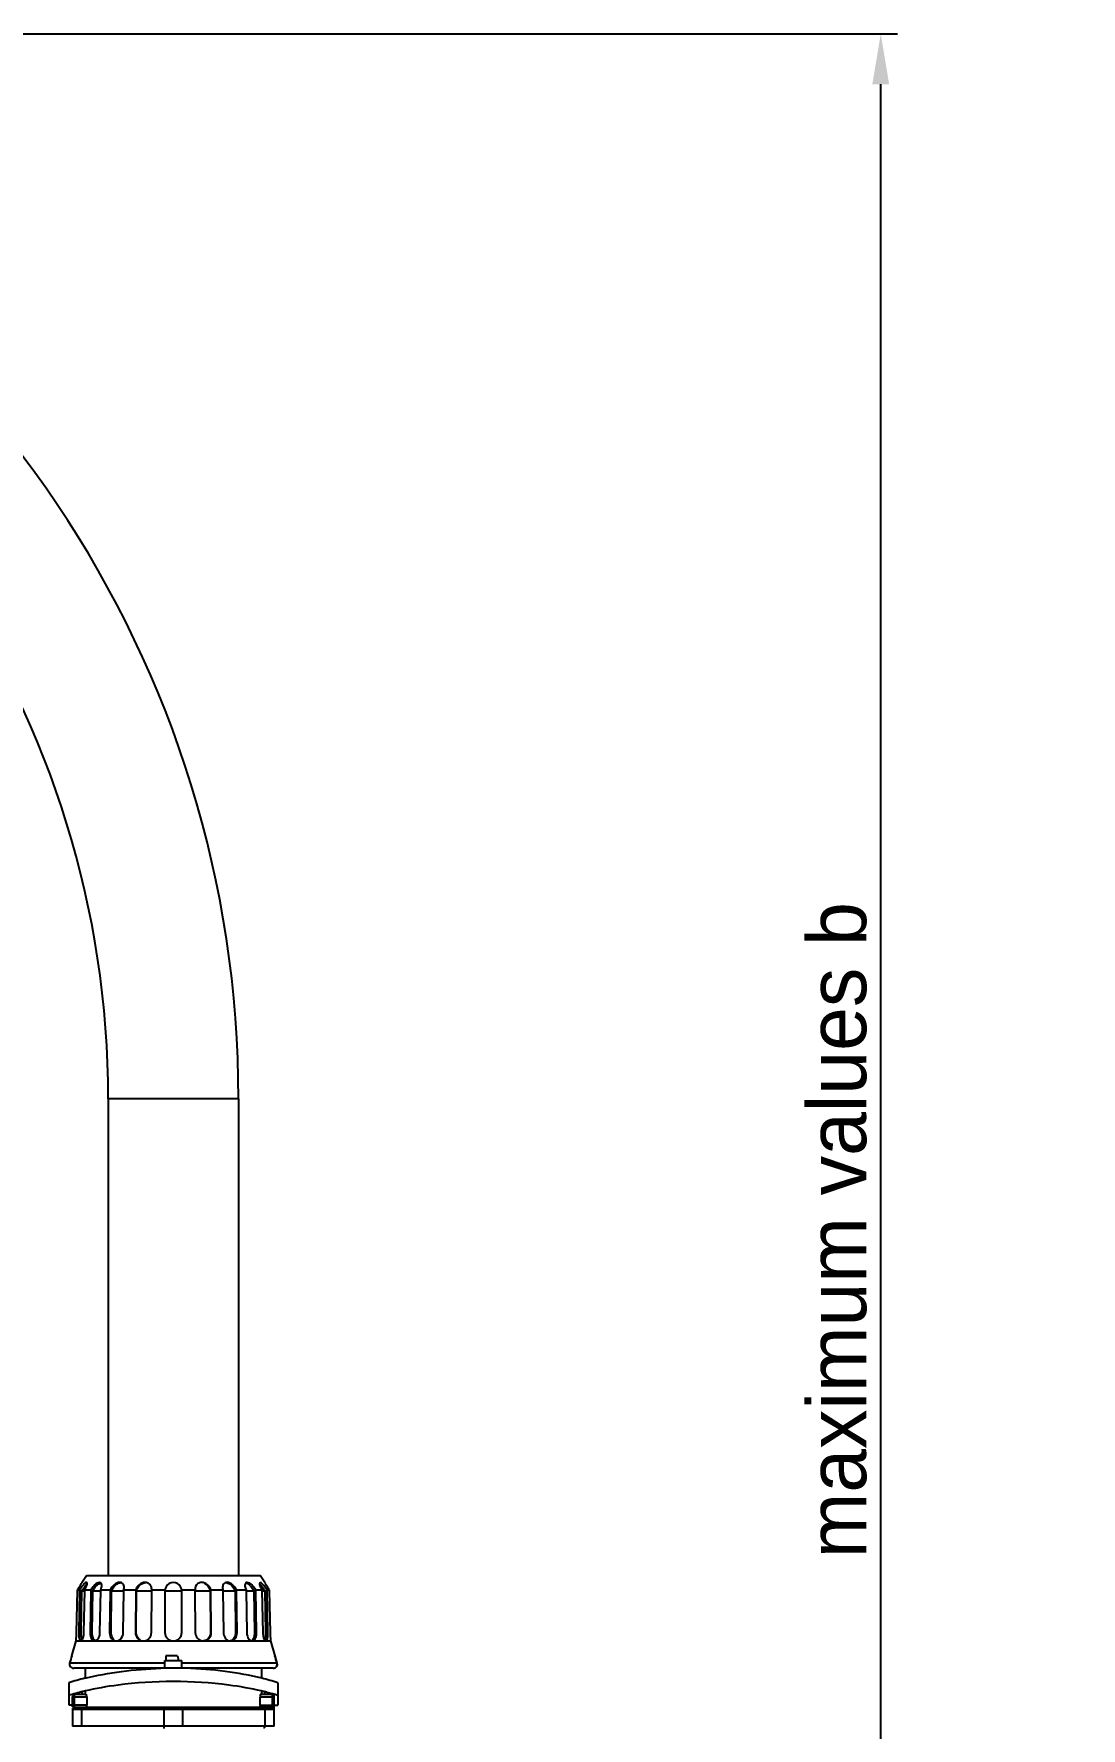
# Model space of a CAD drawing. Header units: millimetres. Extents: x 4086 to 8300, y 123 to 1549.
# Drawn here: x 6988.3 to 7112.8, y 1034.1 to 1235.5 of the extents above; entities that cross this region are included whole.
import ezdxf

# ---------------------------------------------------------------- set-up
doc = ezdxf.new("R2010")
doc.units = ezdxf.units.MM
doc.layers.add('00_COMPONENTS', color=7, linetype='Continuous')
doc.layers.add('51__DRAFT_DIMS', color=7, linetype='Continuous')
doc.styles.add('思源黑', font='SourceHanSansCN-Normal.ttf')
doc.dimstyles.new('尺寸标注_细节_1_2比例', dxfattribs={"dimtxt": 7, "dimasz": 6, "dimexe": 2, "dimexo": 1.5, "dimgap": 1, "dimtad": 1, "dimlfac": 2, "dimdsep": 46, "dimtxsty": '思源黑', "dimcen": 0.09, "dimadec": 0, "dimazin": 0, "dimtp": 0.01, "dimtm": 0.01, "dimtfac": 1, "dimtofl": 0, "dimtmove": 0, "dimatfit": 3, "dimfxl": 1, "dimtolj": 1, "dimarcsym": 0})

# ---------------------------------------------------------------- blocks, each defined once
blk = doc.blocks.new('*D1625')
at = {"layer": '51__DRAFT_DIMS', "color": 0, "linetype": 'Continuous', "lineweight": -2}
for p, q in [((6888.44, 1235.55), (7090.98, 1235.55)), ((7088.98, 957.05), (7088.98, 1229.55)), ((7015.35, 951.05), (7090.98, 951.05))]:
    blk.add_line(p, q, dxfattribs=at)
at = {"layer": '51__DRAFT_DIMS', "color": 0}
for points in [[(7089.98, 1229.55), (7087.98, 1229.55), (7088.98, 1235.55)], [(7087.98, 957.05), (7089.98, 957.05), (7088.98, 951.05)]]:
    blk.add_solid(points, dxfattribs=at)
at = {"layer": 'Defpoints', "color": 0}
for p in [(6886.94, 1235.55), (7088.98, 1235.55), (7013.85, 951.05)]:
    blk.add_point(p, dxfattribs=at)
at = {"layer": '51__DRAFT_DIMS', "color": 0, "insert": (7080.25, 1093.28), "char_height": 7, "attachment_point": 2, "rotation": 90, "style": '思源黑'}
blk.add_mtext('\\A1;\\A1;maximum values b', dxfattribs=at)

msp = doc.modelspace()

# ---------------------------------------------------------------- linework, layer by layer
at = {"layer": '00_COMPONENTS', "color": 7, "linetype": 'Continuous'}
for p, q in [((7012.5963, 1108.8952), (6997.0963, 1108.8952)), ((6997.0963, 1108.8952), (6997.0963, 1052.2255)), ((7012.5963, 1108.8952), (7012.5963, 1052.2255)), ((6993.9812, 1051.3846), (6994.5313, 1052.2255)), ((6994.5313, 1052.2255), (7015.1613, 1052.2255)), ((7015.7114, 1051.3846), (7015.1613, 1052.2255)), ((6993.3353, 1045.4255), (6993.4379, 1050.3846)), ((6993.4379, 1050.3846), (6993.4396, 1050.4904)), ((6993.4396, 1050.4904), (6993.6906, 1050.4904)), ((6993.6872, 1050.3846), (6993.9737, 1050.3846)), ((6993.8761, 1045.4255), (6993.9737, 1050.3846)), ((6993.9483, 1051.3263), (6993.9353, 1051.3034)), ((6993.9812, 1051.3846), (6993.9679, 1051.3609)), ((6993.974, 1050.3982), (6994.3054, 1050.3982)), ((6994.2077, 1045.4255), (6994.3053, 1050.3846)), ((6994.3051, 1050.4904), (6995.0336, 1050.4904)), ((6995.0289, 1050.3846), (6994.9459, 1045.4255)), ((6995.0289, 1050.3846), (6995.2726, 1050.3846)), ((6995.1896, 1045.4255), (6995.2726, 1050.3846)), ((6995.2729, 1050.3982), (6996.2026, 1050.3982)), ((6996.1215, 1045.4255), (6996.2045, 1050.3846)), ((6996.2026, 1050.4904), (6997.3371, 1050.4904)), ((6997.3316, 1050.3846), (6997.2713, 1045.4255)), ((6997.3316, 1050.3846), (6997.5087, 1050.3846)), ((6997.4483, 1045.4255), (6997.5087, 1050.3846)), ((6997.5089, 1050.3982), (6998.9461, 1050.3982)), ((6998.8893, 1045.4255), (6998.9496, 1050.3846)), ((6998.9461, 1050.4904), (7000.3757, 1050.4904)), ((7000.3699, 1050.3846), (7000.3382, 1045.4255)), ((7000.3699, 1050.3846), (7000.4629, 1050.3846)), ((7000.4312, 1045.4255), (7000.4629, 1050.3846)), ((7000.4631, 1050.3982), (7002.272, 1050.3982)), ((7002.2403, 1045.4255), (7002.272, 1050.3846)), ((7002.2672, 1050.4904), (7003.8519, 1050.4904)), ((7003.8463, 1050.3846), (7003.8463, 1045.4255)), ((7003.8464, 1050.3982), (7005.8462, 1050.3982)), ((7005.8407, 1050.4904), (7007.4255, 1050.4904)), ((7005.8463, 1045.4255), (7005.8463, 1050.3846)), ((7007.4207, 1050.3846), (7007.4524, 1045.4255)), ((7007.4255, 1050.3982), (7009.2295, 1050.3982)), ((7009.2297, 1050.3846), (7009.3228, 1050.3846)), ((7009.2297, 1050.3846), (7009.2614, 1045.4255)), ((7009.3169, 1050.4904), (7010.7466, 1050.4904)), ((7009.3545, 1045.4255), (7009.3228, 1050.3846)), ((7010.743, 1050.3846), (7010.8033, 1045.4255)), ((7010.7431, 1050.3982), (7012.1837, 1050.3982)), ((7012.184, 1050.3846), (7012.361, 1050.3846)), ((7012.184, 1050.3846), (7012.2443, 1045.4255)), ((7012.3555, 1050.4904), (7013.4901, 1050.4904)), ((7012.4213, 1045.4255), (7012.361, 1050.3846)), ((7013.4881, 1050.3982), (7014.4197, 1050.3982)), ((7013.4881, 1050.3846), (7013.5712, 1045.4255)), ((7014.42, 1050.3846), (7014.6637, 1050.3846)), ((7014.42, 1050.3846), (7014.503, 1045.4255)), ((7014.659, 1050.4904), (7015.3875, 1050.4904)), ((7014.7467, 1045.4255), (7014.6637, 1050.3846)), ((7015.3872, 1050.3982), (7015.7186, 1050.3982)), ((7015.3874, 1050.3846), (7015.4849, 1045.4255)), ((7015.7114, 1051.3846), (7015.7196, 1051.37)), ((7015.7189, 1050.3846), (7016.0054, 1050.3846)), ((7015.7189, 1050.3846), (7015.8165, 1045.4255)), ((7015.7196, 1051.37), (7015.7444, 1051.3262)), ((7016.002, 1050.4904), (7016.2531, 1050.4904)), ((7016.103, 1045.4255), (7016.0046, 1050.4199)), ((7016.2531, 1050.4904), (7016.2548, 1050.3846)), ((7016.2548, 1050.3846), (7016.3573, 1045.4255)), ((6992.7535, 1042.6755), (6993.2713, 1044.4255)), ((6993.2713, 1044.4255), (6993.2805, 1044.5141)), ((6993.2713, 1044.4255), (7016.4213, 1044.4255)), ((6993.8761, 1045.4255), (6993.5897, 1045.4255)), ((6995.1896, 1045.4255), (6994.9459, 1045.4255)), ((6997.4483, 1045.4255), (6997.2713, 1045.4255)), ((7000.4312, 1045.4255), (7000.3382, 1045.4255)), ((7009.3545, 1045.4255), (7009.2614, 1045.4255)), ((7012.4213, 1045.4255), (7012.2443, 1045.4255)), ((7014.7467, 1045.4255), (7014.503, 1045.4255)), ((7016.103, 1045.4255), (7015.8165, 1045.4255)), ((7016.4162, 1044.4741), (7016.4213, 1044.4255)), ((7016.9392, 1042.6755), (7016.4213, 1044.4255)), ((7003.8463, 1041.7981), (6992.5142, 1041.7981)), ((6992.7628, 1042.6755), (6992.7535, 1042.6755)), ((7003.8463, 1042.098), (7005.8463, 1042.098)), ((7003.8463, 1041.1878), (7003.8463, 1042.098)), ((7005.3213, 1042.6755), (7003.9713, 1042.6755)), ((7003.9713, 1042.6755), (7003.9713, 1042.098)), ((7005.3213, 1042.6755), (7005.4753, 1042.098)), ((7005.8463, 1041.1878), (7005.8463, 1042.098)), ((7017.1678, 1041.7981), (7005.8463, 1041.7981)), ((7016.9392, 1042.6755), (7016.9075, 1042.6755)), ((7016.9075, 1042.6755), (7017.1678, 1041.7981)), ((7003.3606, 1041.1755), (6992.9911, 1041.1755)), ((6994.3463, 1041.1755), (6994.3463, 1039.9977)), ((7016.7015, 1041.1755), (7006.332, 1041.1755)), ((7015.3463, 1041.1755), (7015.3463, 1039.9977)), ((6992.4213, 1039.4622), (6992.4213, 1037.963)), ((6992.4358, 1036.798), (6992.4358, 1037.9673)), ((6992.7945, 1038.0724), (6992.7681, 1038.0649)), ((6992.8463, 1037.798), (6994.5386, 1037.798)), ((6992.8463, 1036.6051), (6992.8463, 1037.798)), ((6994.4932, 1038.048), (6993.0963, 1038.048)), ((6993.0963, 1036.548), (6993.0963, 1038.048)), ((6993.9629, 1038.3824), (6993.9629, 1038.048)), ((6994.3463, 1038.4675), (6994.3463, 1038.048)), ((6994.5386, 1037.798), (6994.5386, 1036.798)), ((7015.1541, 1037.798), (7016.8463, 1037.798)), ((7015.1541, 1036.798), (7015.1541, 1037.798)), ((7016.5963, 1038.048), (7015.1995, 1038.048)), ((7015.3463, 1038.4679), (7015.3463, 1038.048)), ((7015.7298, 1038.048), (7015.7298, 1038.3824)), ((7016.5963, 1038.048), (7016.5963, 1036.548)), ((7016.8463, 1036.3367), (7016.8463, 1037.798)), ((7017.2568, 1037.9673), (7017.2568, 1036.798)), ((7017.2713, 1039.4622), (7017.2713, 1037.963)), ((6994.5386, 1036.798), (6992.4358, 1036.798)), ((6992.8463, 1036.298), (7016.8463, 1036.298)), ((6992.8463, 1036.298), (6992.8463, 1034.298)), ((6993.0963, 1036.548), (7016.5963, 1036.548)), ((6993.9809, 1034.298), (6993.9809, 1036.298)), ((7003.7117, 1036.298), (7003.7117, 1034.298)), ((7005.9809, 1034.298), (7005.9809, 1036.298)), ((7015.1541, 1036.798), (7017.2568, 1036.798)), ((7015.7117, 1036.298), (7015.7117, 1034.298)), ((7016.8463, 1034.298), (7016.8463, 1036.298)), ((7016.8463, 1034.298), (6992.8463, 1034.298))]:
    msp.add_line(p, q, dxfattribs=at)
for points in [[(6993.6906, 1050.4904), (6993.6892, 1050.4552), (6993.6881, 1050.4199), (6993.5897, 1045.4255)], [(6994.3053, 1050.3846), (6994.3057, 1050.4199), (6994.3057, 1050.4552), (6994.3051, 1050.4904)], [(6995.0336, 1050.4904), (6995.0314, 1050.4552), (6995.0298, 1050.4199), (6995.0289, 1050.3846)], [(6996.2045, 1050.3846), (6996.2047, 1050.4199), (6996.204, 1050.4552), (6996.2026, 1050.4904)], [(6997.3371, 1050.4904), (6997.3343, 1050.4552), (6997.3325, 1050.4199), (6997.3316, 1050.3846)], [(6998.9496, 1050.3846), (6998.9495, 1050.4199), (6998.9483, 1050.4552), (6998.9461, 1050.4904)], [(7000.3757, 1050.4904), (7000.3726, 1050.4552), (7000.3707, 1050.4199), (7000.3699, 1050.3846)], [(7002.272, 1050.3846), (7002.2716, 1050.4199), (7002.27, 1050.4552), (7002.2672, 1050.4904)], [(7007.4255, 1050.4904), (7007.4226, 1050.4552), (7007.421, 1050.4199), (7007.4207, 1050.3846)], [(7009.3228, 1050.3846), (7009.322, 1050.4199), (7009.32, 1050.4552), (7009.3169, 1050.4904)], [(7010.7466, 1050.4904), (7010.7443, 1050.4552), (7010.7431, 1050.4199), (7010.743, 1050.3846)], [(7012.361, 1050.3846), (7012.3601, 1050.4199), (7012.3583, 1050.4552), (7012.3555, 1050.4904)], [(7013.4901, 1050.4904), (7013.4886, 1050.4552), (7013.488, 1050.4199), (7013.4881, 1050.3846)], [(7014.6637, 1050.3846), (7014.6628, 1050.4199), (7014.6612, 1050.4552), (7014.659, 1050.4904)], [(7015.3875, 1050.4904), (7015.387, 1050.4552), (7015.3869, 1050.4199), (7015.3874, 1050.3846)], [(7016.0046, 1050.4199), (7016.0034, 1050.4552), (7016.002, 1050.4904)]]:
    msp.add_lwpolyline(points, dxfattribs=at)
for centre, radius, start, end in [((6885.9435, 1108.8952), 126.6528, 0, 135.740668), ((6885.9435, 1108.8952), 111.1528, 0, 135.844273), ((6977.9391, 1060.527), 18.4661, 327.262972, 327.813962), ((6979.639, 1059.4702), 16.4645, 327.775298, 329.902487), ((6999.6033, 1046.659), 7.0456, 144.817195, 147.05745), ((6998.9498, 1047.1175), 6.2473, 144.00923, 144.800044), ((6980.5166, 1058.958), 15.4484, 329.913762, 330.085754), ((6980.7862, 1058.8029), 15.1374, 330.085615, 330.301879), ((6981.2454, 1058.5425), 14.6095, 330.399763, 330.555781), ((7000.3151, 1046.4225), 7.4842, 146.041249, 148.03547), ((6999.5283, 1046.9515), 6.5361, 144.018647, 146.034838), ((6991.2625, 1052.2682), 3.524, 329.702121, 333.407306), ((7001.4893, 1050.5072), 0.8774, 82.773147, 90.031025), ((7004.8463, 1050.3846), 1, 359.999993, 180), ((7012.4287, 1049.5296), 2.1446, 42.929091, 47.044188), ((7018.4299, 1052.2681), 3.5237, 206.590124, 210.297974), ((7009.7212, 1046.6505), 7.0718, 33.366371, 33.980728), ((7009.222, 1046.3232), 7.6687, 31.979112, 33.358038), ((7011.031, 1047.3241), 5.8927, 35.173234, 37.002703), ((7028.8846, 1058.7904), 15.1122, 209.598522, 209.915085), ((7029.9467, 1059.4053), 16.3395, 209.926692, 212.232703), ((7010.0893, 1046.659), 7.0456, 32.942553, 35.182573), ((7031.7536, 1060.527), 18.4662, 212.186411, 212.737026), ((6981.5733, 1045.6774), 11.7648, 354.325341, 357.27028), ((6981.7635, 1045.6656), 11.5743, 357.284053, 358.81168), ((6991.7177, 1045.4726), 2.4904, 351.791782, 358.916072), ((6994.6331, 1045.4476), 1.4884, 347.168394, 354.832115), ((6994.6084, 1045.4511), 1.5133, 354.785121, 359.031624), ((7004.8463, 1045.4255), 1, 180, 0), ((7008.4234, 1045.3305), 0.905, 264.216928, 269.983647), ((7015.0842, 1045.4511), 1.5133, 180.9684, 185.218461), ((7015.0595, 1045.4476), 1.4883, 185.171322, 192.843042), ((7017.9748, 1045.4726), 2.4903, 181.083795, 188.214024), ((7027.9291, 1045.6656), 11.5743, 181.188374, 182.717627), ((7028.0377, 1045.6714), 11.683, 182.721018, 185.702252), ((7028.5729, 1045.7241), 12.2208, 185.698868, 185.870653), ((6992.9788, 1041.6679), 0.4825, 164.346166, 180.881258), ((7199.2346, 983.6976), 214.7301, 164.058202, 164.301527), ((7016.7021, 1041.6612), 0.4857, 269.925562, 16.492978), ((6810.4587, 983.6978), 214.7294, 15.698473, 15.941798), ((7016.7138, 1041.6679), 0.4825, 359.118739, 15.653832), ((7001.9225, 1008.9885), 31.9204, 103.750428, 107.316608), ((7004.8191, 993.3552), 47.8425, 91.165127, 91.746832), ((7004.8735, 993.3552), 47.8425, 88.253174, 88.834873), ((7007.7709, 1008.9911), 31.9177, 72.683291, 76.246359), ((7000.7449, 1010.2734), 28.9136, 106.014755, 106.701037), ((7001.3825, 1008.0224), 31.2532, 104.273482, 105.94936), ((6993.0963, 1037.798), 0.25, 90, 180), ((7001.8441, 1006.24), 33.0943, 104.046977, 104.287218), ((7001.9647, 1005.758), 33.5912, 103.781034, 104.046914), ((7002.1124, 1005.1548), 34.2122, 103.416443, 103.780736), ((7002.2749, 1004.4739), 34.9122, 103.071882, 103.416513), ((7007.4134, 1004.4556), 34.9311, 76.582455, 76.948272), ((7007.5804, 1005.1558), 34.2111, 76.219266, 76.58245), ((7007.7282, 1005.759), 33.5902, 75.952073, 76.218975), ((7007.8513, 1006.2512), 33.0828, 75.702053, 75.952031), ((7008.1829, 1007.5386), 31.7534, 74.583931, 75.708044), ((7016.5963, 1037.798), 0.25, 0, 90), ((7008.4993, 1008.6991), 30.5505, 74.455255, 74.577491), ((7008.626, 1009.1533), 30.079, 74.078608, 74.455916), ((7008.9226, 1010.1884), 29.0022, 73.299711, 74.081061), ((6993.0963, 1036.298), 0.25, 90, 180), ((7016.5963, 1036.298), 0.25, 0, 90)]:
    msp.add_arc(centre, radius, start, end, dxfattribs=at)
msp.add_ellipse((7004.8463, 1032.2229), major_axis=(-21.02, 0), ratio=0.426977, start_param=4.66479728, end_param=4.75998068, dxfattribs=at)
for points, knots in [([(6994.513, 1051.3846), (6994.406, 1051.3846), (6994.1763, 1051.1415), (6994.0022, 1050.9362), (6993.8951, 1050.7887)], [0, 0, 0, 0, 0.36991202, 1, 1, 1, 1]), ([(6994.2392, 1050.7916), (6994.3232, 1050.9071), (6994.4359, 1051.053), (6994.5619, 1051.187), (6994.5911, 1051.2159)], [0, 0, 0, 0, 0.77662948, 1, 1, 1, 1]), ([(6994.4137, 1050.6907), (6994.4405, 1050.7446), (6994.5219, 1050.9238), (6994.595, 1051.117), (6994.595, 1051.2551)], [0, 0, 0, 0, 0.30351866, 1, 1, 1, 1]), ([(6994.5577, 1051.37), (6994.5517, 1051.3748), (6994.5373, 1051.3825), (6994.5212, 1051.3846), (6994.513, 1051.3846)], [0, 0, 0, 0, 0.48256271, 1, 1, 1, 1]), ([(6994.595, 1051.2551), (6994.5951, 1051.2789), (6994.5922, 1051.3204), (6994.5713, 1051.3592), (6994.5577, 1051.37)], [0, 0, 0, 0, 0.57773106, 1, 1, 1, 1]), ([(6996.0563, 1051.3846), (6995.8529, 1051.3846), (6995.4372, 1051.0741), (6995.1649, 1050.7143), (6995.0336, 1050.4904)], [0, 0, 0, 0, 0.43928644, 1, 1, 1, 1]), ([(6995.2658, 1050.3846), (6995.3212, 1050.4888), (6995.555, 1050.8648), (6995.8733, 1051.2373), (6996.1824, 1051.3519)], [0, 0, 0, 0, 0.26369463, 1, 1, 1, 1]), ([(6996.1495, 1051.37), (6996.135, 1051.375), (6996.1041, 1051.3823), (6996.0725, 1051.3846), (6996.0563, 1051.3846)], [0, 0, 0, 0, 0.48623892, 1, 1, 1, 1]), ([(6996.2811, 1050.6907), (6996.3051, 1050.7659), (6996.3688, 1050.9842), (6996.3025, 1051.3183), (6996.1495, 1051.37)], [0, 0, 0, 0, 0.32810487, 1, 1, 1, 1]), ([(6998.5926, 1051.37), (6998.5712, 1051.3749), (6998.5272, 1051.3822), (6998.4826, 1051.3846), (6998.46, 1051.3846)], [0, 0, 0, 0, 0.4916099, 1, 1, 1, 1]), ([(6998.9869, 1050.6907), (6999.0029, 1050.8365), (6998.9798, 1051.1414), (6998.7245, 1051.3398), (6998.5926, 1051.37)], [0, 0, 0, 0, 0.51998065, 1, 1, 1, 1]), ([(7001.4888, 1051.3846), (7001.2333, 1051.3846), (7000.7313, 1051.1659), (7000.446, 1050.7238), (7000.3757, 1050.4904)], [0, 0, 0, 0, 0.51170381, 1, 1, 1, 1]), ([(7000.4603, 1050.3846), (7000.4841, 1050.5019), (7000.6533, 1050.975), (7001.139, 1051.3479), (7001.5191, 1051.381)], [0, 0, 0, 0, 0.23879728, 1, 1, 1, 1]), ([(7002.2663, 1050.6907), (7002.2482, 1050.8538), (7002.1097, 1051.1934), (7001.773, 1051.3555), (7001.5997, 1051.3776)], [0, 0, 0, 0, 0.48423653, 1, 1, 1, 1]), ([(7009.3169, 1050.4904), (7009.2466, 1050.7238), (7008.9614, 1051.1659), (7008.4593, 1051.3846), (7008.2038, 1051.3846)], [0, 0, 0, 0, 0.4882942, 1, 1, 1, 1]), ([(7008.5002, 1051.2958), (7008.5975, 1051.2531), (7008.9393, 1051.0438), (7009.1742, 1050.6706), (7009.2323, 1050.3846)], [0, 0, 0, 0, 0.26698407, 1, 1, 1, 1]), ([(7011.2327, 1051.3846), (7011.0751, 1051.3846), (7010.7261, 1051.2197), (7010.6877, 1050.8552), (7010.7057, 1050.6909)], [0, 0, 0, 0, 0.48788971, 1, 1, 1, 1]), ([(7013.6364, 1051.3846), (7013.5776, 1051.3846), (7013.4511, 1051.3473), (7013.3111, 1051.0816), (7013.362, 1050.8454), (7013.4115, 1050.6909)], [0, 0, 0, 0, 0.20894613, 0.42283728, 1, 1, 1, 1]), ([(7014.659, 1050.4904), (7014.5278, 1050.7143), (7014.2554, 1051.0741), (7013.8397, 1051.3846), (7013.6364, 1051.3846)], [0, 0, 0, 0, 0.56071141, 1, 1, 1, 1]), ([(7015.0976, 1051.2551), (7015.0976, 1051.2177), (7015.1257, 1051.0198), (7015.207, 1050.8349), (7015.2789, 1050.6909)], [0, 0, 0, 0, 0.1887654, 1, 1, 1, 1]), ([(7015.1015, 1051.2159), (7015.1424, 1051.1755), (7015.3184, 1050.983), (7015.4718, 1050.7714), (7015.5853, 1050.603)], [0, 0, 0, 0, 0.22080443, 1, 1, 1, 1]), ([(7015.737, 1050.8706), (7015.6398, 1050.9993), (7015.4829, 1051.1804), (7015.274, 1051.3846), (7015.1796, 1051.3846)], [0, 0, 0, 0, 0.63093529, 1, 1, 1, 1]), ([(6993.5897, 1045.4255), (6993.5881, 1045.3476), (6993.5913, 1045.0766), (6993.612, 1044.7995), (6993.6744, 1044.6158)], [0, 0, 0, 0, 0.28663087, 1, 1, 1, 1]), ([(6993.6744, 1044.6158), (6993.6839, 1044.5879), (6993.7126, 1044.5112), (6993.7815, 1044.4255), (6993.8378, 1044.4255)], [0, 0, 0, 0, 0.34340171, 1, 1, 1, 1]), ([(6993.8378, 1044.4255), (6993.8548, 1044.4255), (6993.949, 1044.4541), (6994.0019, 1044.5471), (6994.0373, 1044.6162)], [0, 0, 0, 0, 0.17967864, 1, 1, 1, 1]), ([(6993.9805, 1044.5627), (6993.9663, 1044.5953), (6993.9105, 1044.7653), (6993.8918, 1044.9447), (6993.8828, 1045.0872)], [0, 0, 0, 0, 0.19895577, 1, 1, 1, 1]), ([(6994.0373, 1044.6162), (6994.0542, 1044.6494), (6994.1239, 1044.8095), (6994.1629, 1044.9815), (6994.1826, 1045.1171)], [0, 0, 0, 0, 0.21361377, 1, 1, 1, 1]), ([(6994.9459, 1045.4255), (6994.9438, 1045.2975), (6994.9584, 1044.9278), (6995.2166, 1044.4255), (6995.4819, 1044.4255)], [0, 0, 0, 0, 0.32555023, 1, 1, 1, 1]), ([(6995.5977, 1044.45), (6995.5492, 1044.4692), (6995.334, 1044.6176), (6995.2483, 1044.8878), (6995.2145, 1045.0872)], [0, 0, 0, 0, 0.20514583, 1, 1, 1, 1]), ([(6997.2713, 1045.4255), (6997.2683, 1045.1792), (6997.376, 1044.6951), (6997.8332, 1044.4255), (6998.0427, 1044.4255)], [0, 0, 0, 0, 0.54049383, 1, 1, 1, 1]), ([(6997.8184, 1044.5627), (6997.6327, 1044.703), (6997.4725, 1045.0228), (6997.4473, 1045.3394), (6997.4483, 1045.4255)], [0, 0, 0, 0, 0.729973, 1, 1, 1, 1]), ([(7000.3382, 1045.4255), (7000.3365, 1045.1736), (7000.5148, 1044.6526), (7001.0275, 1044.4255), (7001.2694, 1044.4255)], [0, 0, 0, 0, 0.51012879, 1, 1, 1, 1]), ([(7001.5645, 1044.4743), (7001.756, 1044.5389), (7002.1073, 1044.8023), (7002.2389, 1045.2195), (7002.2403, 1045.4255)], [0, 0, 0, 0, 0.49522193, 1, 1, 1, 1]), ([(7007.4524, 1045.4255), (7007.4539, 1045.1855), (7007.6343, 1044.6964), (7008.0997, 1044.4536), (7008.3323, 1044.4301)], [0, 0, 0, 0, 0.50657803, 1, 1, 1, 1]), ([(7009.2614, 1045.4255), (7009.2629, 1045.1882), (7009.1069, 1044.7015), (7008.6496, 1044.4536), (7008.4229, 1044.4303)], [0, 0, 0, 0, 0.51009914, 1, 1, 1, 1]), ([(7008.4232, 1044.4255), (7008.6651, 1044.4255), (7009.1779, 1044.6526), (7009.3561, 1045.1736), (7009.3545, 1045.4255)], [0, 0, 0, 0, 0.48987435, 1, 1, 1, 1]), ([(7010.8033, 1045.4255), (7010.806, 1045.206), (7010.9286, 1044.78), (7011.2877, 1044.4977), (7011.4786, 1044.4479)], [0, 0, 0, 0, 0.52671962, 1, 1, 1, 1]), ([(7012.2443, 1045.4255), (7012.247, 1045.2035), (7012.1574, 1044.7745), (7011.7984, 1044.4811), (7011.6113, 1044.4403)], [0, 0, 0, 0, 0.53693964, 1, 1, 1, 1]), ([(7011.6499, 1044.4255), (7011.8594, 1044.4255), (7012.3166, 1044.6951), (7012.4243, 1045.1792), (7012.4213, 1045.4255)], [0, 0, 0, 0, 0.45950934, 1, 1, 1, 1]), ([(7014.4776, 1045.0837), (7014.4646, 1045.0084), (7014.4078, 1044.7684), (7014.2571, 1044.5138), (7014.0939, 1044.4496)], [0, 0, 0, 0, 0.30351444, 1, 1, 1, 1]), ([(7014.2107, 1044.4255), (7014.2879, 1044.4255), (7014.6895, 1044.5916), (7014.7522, 1045.1), (7014.7467, 1045.4255)], [0, 0, 0, 0, 0.1916772, 1, 1, 1, 1]), ([(7015.51, 1045.1168), (7015.5171, 1045.0681), (7015.5479, 1044.8968), (7015.5985, 1044.7271), (7015.6555, 1044.6158)], [0, 0, 0, 0, 0.28252327, 1, 1, 1, 1]), ([(7015.6555, 1044.6158), (7015.67, 1044.5877), (7015.7148, 1044.5097), (7015.7929, 1044.4255), (7015.8548, 1044.4255)], [0, 0, 0, 0, 0.33834384, 1, 1, 1, 1]), ([(7015.8096, 1045.0837), (7015.8062, 1045.0307), (7015.7901, 1044.8536), (7015.7613, 1044.6732), (7015.7103, 1044.5586)], [0, 0, 0, 0, 0.29717872, 1, 1, 1, 1]), ([(7015.8548, 1044.4255), (7015.9112, 1044.4255), (7015.9802, 1044.5115), (7016.0089, 1044.5883), (7016.0184, 1044.6162)], [0, 0, 0, 0, 0.6565049, 1, 1, 1, 1]), ([(7016.0184, 1044.6162), (7016.036, 1044.6682), (7016.0984, 1044.9338), (7016.1072, 1045.2085), (7016.103, 1045.4255)], [0, 0, 0, 0, 0.20178625, 1, 1, 1, 1]), ([(7015.3019, 1038.4842), (7014.0823, 1038.767), (7010.7537, 1039.3638), (7004.8463, 1039.7405), (6998.9342, 1039.3635), (6995.6018, 1038.7654), (6994.3787, 1038.4814)], [0, 0, 0, 0, 0.19544399, 0.49967823, 0.80391247, 1, 1, 1, 1]), ([(6994.5386, 1037.798), (6994.5386, 1037.8274), (6994.5319, 1037.8975), (6994.5424, 1037.9585), (6994.5104, 1038.0268), (6994.5053, 1037.9932), (6994.5032, 1037.9823)], [0, 0, 0, 0, 0.35016762, 0.79757102, 0.86851431, 1, 1, 1, 1]), ([(7015.1995, 1038.048), (7015.1862, 1038.048), (7015.1638, 1037.9926), (7015.1605, 1037.9543), (7015.1605, 1037.9225)], [0, 0, 0, 0, 0.29377899, 1, 1, 1, 1]), ([(7015.1605, 1037.9225), (7015.1605, 1037.9108), (7015.1615, 1037.8858), (7015.1642, 1037.861), (7015.1661, 1037.8479)], [0, 0, 0, 0, 0.46902546, 1, 1, 1, 1]), ([(6993.9809, 1036.298), (6993.9809, 1036.3564), (6993.9863, 1036.4316), (6994.0561, 1036.5322), (6994.1039, 1036.4988), (6994.1183, 1036.4817)], [0, 0, 0, 0, 0.57727072, 0.7784806, 1, 1, 1, 1]), ([(6994.545, 1036.6735), (6994.545, 1036.6853), (6994.5461, 1036.7103), (6994.5491, 1036.7351), (6994.5511, 1036.7483)], [0, 0, 0, 0, 0.46861568, 1, 1, 1, 1]), ([(6994.5902, 1036.548), (6994.576, 1036.548), (6994.5473, 1036.5998), (6994.545, 1036.6416), (6994.545, 1036.6735)], [0, 0, 0, 0, 0.30804726, 1, 1, 1, 1]), ([(7003.7117, 1036.298), (7003.7117, 1036.3275), (7003.7149, 1036.389), (7003.7221, 1036.447), (7003.7403, 1036.5339), (7003.7676, 1036.4944), (7003.7723, 1036.4817)], [0, 0, 0, 0, 0.3396613, 0.66216301, 0.84374376, 1, 1, 1, 1]), ([(7005.9809, 1036.298), (7005.9809, 1036.3275), (7005.9777, 1036.389), (7005.9706, 1036.447), (7005.9523, 1036.5339), (7005.925, 1036.4944), (7005.9204, 1036.4817)], [0, 0, 0, 0, 0.33965938, 0.66215743, 0.84372953, 1, 1, 1, 1]), ([(7015.1493, 1036.6698), (7015.1476, 1036.6489), (7015.143, 1036.6264), (7015.1386, 1036.5817), (7015.1291, 1036.5817)], [0, 0, 0, 0, 0.68890786, 1, 1, 1, 1]), ([(7015.1541, 1036.798), (7015.1541, 1036.777), (7015.1532, 1036.7342), (7015.151, 1036.6915), (7015.1493, 1036.6698)], [0, 0, 0, 0, 0.49049328, 1, 1, 1, 1]), ([(7015.7117, 1036.298), (7015.7117, 1036.3564), (7015.7063, 1036.4316), (7015.6365, 1036.5322), (7015.5888, 1036.4988), (7015.5743, 1036.4817)], [0, 0, 0, 0, 0.57727046, 0.77847826, 1, 1, 1, 1]), ([(7003.7117, 1034.298), (7003.7117, 1034.2685), (7003.7149, 1034.2069), (7003.7221, 1034.149), (7003.7403, 1034.0621), (7003.7676, 1034.1015), (7003.7723, 1034.1142)], [0, 0, 0, 0, 0.33965938, 0.66215743, 0.84372953, 1, 1, 1, 1]), ([(7015.7117, 1034.298), (7015.7117, 1034.2396), (7015.7063, 1034.1644), (7015.6365, 1034.0637), (7015.5887, 1034.0971), (7015.5743, 1034.1142)], [0, 0, 0, 0, 0.57727072, 0.7784806, 1, 1, 1, 1])]:
    msp.add_open_spline(points, degree=3, knots=knots, dxfattribs=at)
for points in [[(6996.2026, 1050.4904), (6996.2326, 1050.5555), (6996.2592, 1050.6224), (6996.2811, 1050.6907)], [(6998.46, 1051.3846), (6997.9815, 1051.3846), (6997.5394, 1050.924), (6997.3371, 1050.4904)], [(6997.5037, 1050.3846), (6997.6303, 1050.7126), (6997.864, 1051.0193), (6998.1583, 1051.2117)], [(6998.1583, 1051.2117), (6998.2907, 1051.2983), (6998.4442, 1051.3652), (6998.6016, 1051.381)], [(6998.9461, 1050.4904), (6998.9653, 1050.5558), (6998.9795, 1050.623), (6998.9869, 1050.6907)], [(7002.2672, 1050.4904), (7002.2737, 1050.5569), (7002.2737, 1050.6244), (7002.2663, 1050.6907)], [(7007.7586, 1051.2551), (7007.527, 1051.1013), (7007.3981, 1050.7671), (7007.4255, 1050.4904)], [(7008.2038, 1051.3846), (7008.0493, 1051.3846), (7007.8873, 1051.3407), (7007.7586, 1051.2551)], [(7010.7057, 1050.6909), (7010.7131, 1050.6231), (7010.7273, 1050.5558), (7010.7466, 1050.4904)], [(7011.1296, 1051.3761), (7011.2737, 1051.354), (7011.4127, 1051.2913), (7011.5347, 1051.2115)], [(7012.3555, 1050.4904), (7012.1532, 1050.924), (7011.7111, 1051.3846), (7011.2327, 1051.3846)], [(7011.5347, 1051.2115), (7011.8288, 1051.0191), (7012.0624, 1050.7125), (7012.1889, 1050.3846)], [(7013.4115, 1050.6909), (7013.4334, 1050.6225), (7013.46, 1050.5556), (7013.4901, 1050.4904)], [(7013.5103, 1051.3519), (7013.6529, 1051.299), (7013.7787, 1051.2026), (7013.8901, 1051.0991)], [(7013.999, 1050.9902), (7014.1675, 1050.8094), (7014.3109, 1050.6029), (7014.4268, 1050.3846)], [(7015.1796, 1051.3846), (7015.1285, 1051.3846), (7015.0976, 1051.3062), (7015.0976, 1051.2551)], [(6993.8828, 1045.0872), (6993.8758, 1045.1998), (6993.8739, 1045.3128), (6993.8761, 1045.4255)], [(6995.2145, 1045.0872), (6995.1955, 1045.1987), (6995.1877, 1045.3125), (6995.1896, 1045.4255)], [(6995.4819, 1044.4255), (6995.6179, 1044.4255), (6995.7525, 1044.5143), (6995.8425, 1044.6162)], [(6995.8425, 1044.6162), (6995.9651, 1044.7552), (6996.043, 1044.9363), (6996.0843, 1045.1171)], [(6998.0427, 1044.4255), (6998.2168, 1044.4255), (6998.3968, 1044.503), (6998.529, 1044.6162)], [(6998.529, 1044.6162), (6998.7533, 1044.8084), (6998.8857, 1045.1303), (6998.8893, 1045.4255)], [(7000.8858, 1044.5627), (7000.6104, 1044.7355), (7000.4292, 1045.1005), (7000.4312, 1045.4255)], [(7001.2694, 1044.4255), (7001.3691, 1044.4255), (7001.47, 1044.4425), (7001.5645, 1044.4743)], [(7011.4786, 1044.4479), (7011.5343, 1044.4333), (7011.5923, 1044.4255), (7011.6499, 1044.4255)], [(7013.6084, 1045.1168), (7013.6498, 1044.936), (7013.7277, 1044.7548), (7013.8505, 1044.6158)], [(7013.8505, 1044.6158), (7013.9405, 1044.5141), (7014.0749, 1044.4255), (7014.2107, 1044.4255)], [(7014.503, 1045.4255), (7014.5049, 1045.3113), (7014.4969, 1045.1963), (7014.4776, 1045.0837)], [(7015.8165, 1045.4255), (7015.8187, 1045.3116), (7015.8168, 1045.1974), (7015.8096, 1045.0837)], [(6992.4963, 1041.6605), (6992.4974, 1041.5964), (6992.5117, 1041.5313), (6992.5375, 1041.4726)], [(6992.5375, 1041.4726), (6992.61, 1041.307), (6992.8104, 1041.1755), (6992.9911, 1041.1755)], [(6994.3352, 1039.9941), (6997.0854, 1040.6698), (7000.1954, 1041.0789), (7003.3607, 1041.1755)], [(7015.3593, 1039.9937), (7012.6086, 1040.6697), (7009.4979, 1041.0789), (7006.3319, 1041.1755)], [(7017.1552, 1041.4726), (7017.1293, 1041.4135), (7017.0909, 1041.3587), (7017.0444, 1041.3141)], [(7017.1963, 1041.6605), (7017.1953, 1041.5964), (7017.1809, 1041.5313), (7017.1552, 1041.4726)]]:
    msp.add_open_spline(points, degree=3, dxfattribs=at)

# ---------------------------------------------------------------- dimensions: what is measured, and where the dimension line sits
at = {"layer": '51__DRAFT_DIMS', "color": 7, "linetype": 'Continuous'}
dim = msp.add_linear_dim(base=(7088.983, 1235.548), p1=(7013.8463, 951.048), p2=(6886.9435, 1235.548), angle=90, text='\\A1;maximum values b', dimstyle='尺寸标注_细节_1_2比例', dxfattribs=at)
dim.commit()
dim.dimension.update_dxf_attribs({"geometry": '*D1625', "text_midpoint": (7088.983, 1093.2788), "dimtype": 160})

doc.saveas('drawing.dxf')
